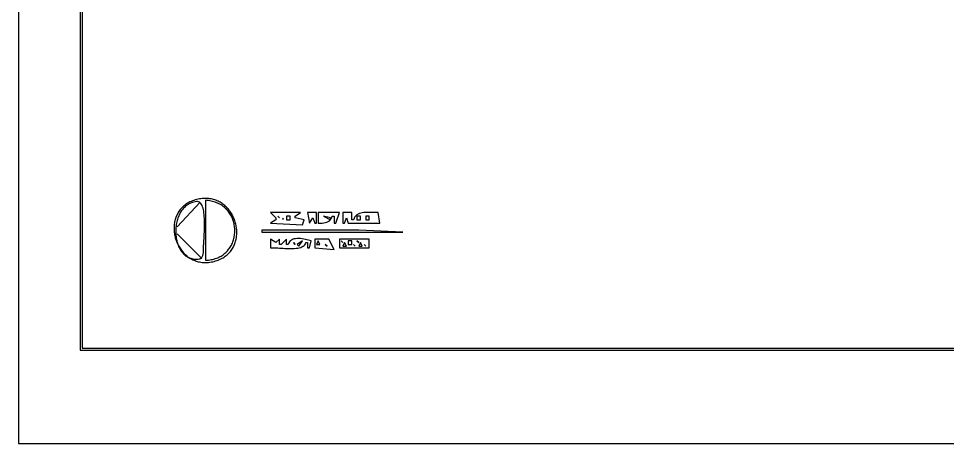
# Model space of a CAD drawing. Extents: x 0 to 792, y 0 to 1224.
# Drawn here: x 0 to 527, y 0 to 241 of the extents above; entities that cross this region are included whole.
import ezdxf

# ---------------------------------------------------------------- set-up
doc = ezdxf.new("R2010")
doc.units = 0
for name, color, linetype in [('C251', 251, 'CONTINUOUS'), ('C252', 252, 'CONTINUOUS'), ('C253', 253, 'CONTINUOUS'), ('C254', 254, 'CONTINUOUS'), ('C7', 7, 'CONTINUOUS')]:
    doc.layers.add(name, color=color, linetype=linetype)

msp = doc.modelspace()

# ---------------------------------------------------------------- linework, layer by layer
at = {"layer": 'C251'}
msp.add_lwpolyline([(101, 138.442123), (100.1915, 138.2137), (99.4115, 137.9608), (98.6599, 137.6841), (97.9363, 137.3843), (97.2406, 137.0622), (96.5725, 136.7184), (95.9318, 136.3537), (95.3183, 135.9689), (94.7319, 135.5646), (94.1722, 135.1417), (93.639, 134.7008), (93.1322, 134.2427), (92.6515, 133.7681), (92.1968, 133.2778), (91.7677, 132.7724), (91.3641, 132.2528), (90.9857, 131.7196), (90.6324, 131.1736), (90.3039, 130.6155), (90, 130.0461), (89.7205, 129.4661), (89.4652, 128.8761), (89.2339, 128.2771), (89.0262, 127.6696), (88.8422, 127.0544), (88.6814, 126.4323), (88.5437, 125.804), (88.4288, 125.1703), (88.3367, 124.5317), (88.2669, 123.8892), (88.2194, 123.2434), (88.1939, 122.5951), (88.1902, 121.9449), (88.2081, 121.2937), (88.2473, 120.6422), (88.3077, 119.991), (88.389, 119.341), (88.491, 118.6929), (88.6135, 118.0473), (88.7562, 117.4051), (88.919, 116.7669), (89.1017, 116.1336), (89.304, 115.5058), (89.5257, 114.8842), (89.7666, 114.2697), (90.0264, 113.6629), (90.305, 113.0646), (90.6022, 112.4754), (90.9177, 111.8962), (91.2513, 111.3277), (91.6027, 110.7706), (91.9719, 110.2257), (92.3585, 109.6936), (92.7623, 109.1751), (93.1832, 108.6709), (93.6209, 108.1819), (94.0752, 107.7086), (94.5458, 107.2519), (95.0326, 106.8125), (95.5354, 106.3911), (96.0538, 105.9884), (96.5878, 105.6053), (97.1371, 105.2423), (97.7014, 104.9003), (98.2806, 104.58), (98.8745, 104.282), (99.4827, 104.0073), (100.1052, 103.7564), (100.7417, 103.5301), (101.3919, 103.3292), (102.0557, 103.1544), (102.7328, 103.0064), (103.4231, 102.886), (104.1263, 102.7938), (104.8421, 102.7307), (105.5705, 102.6974), (106.3111, 102.6945), (107.0637, 102.7228), (107.8282, 102.7831), (108.6043, 102.8761), (109.3917, 103.0026), (110.1904, 103.1632), (111, 103.3587), (111.8066, 103.5859), (112.5849, 103.8379), (113.3352, 104.1137), (114.0574, 104.4128), (114.752, 104.7342), (115.4192, 105.0774), (116.059, 105.4415), (116.6718, 105.8258), (117.2577, 106.2297), (117.817, 106.6523), (118.3499, 107.0929), (118.8565, 107.5508), (119.3371, 108.0252), (119.792, 108.5155), (120.2213, 109.0208), (120.6252, 109.5405), (121.0039, 110.0737), (121.3577, 110.6199), (121.6868, 111.1781), (121.9913, 111.7478), (122.2716, 112.3281), (122.5277, 112.9183), (122.76, 113.5177), (122.9686, 114.1256), (123.1537, 114.7411), (123.3156, 115.3637), (123.4544, 115.9925), (123.5705, 116.6267), (123.6639, 117.2658), (123.7349, 117.9089), (123.7837, 118.5552), (123.8105, 119.2042), (123.8156, 119.8549), (123.7991, 120.5067), (123.7613, 121.1589), (123.7023, 121.8107), (123.6225, 122.4614), (123.5219, 123.1102), (123.4008, 123.7564), (123.2594, 124.3993), (123.098, 125.0381), (122.9167, 125.6721), (122.7158, 126.3005), (122.4954, 126.9227), (122.2558, 127.5379), (121.9972, 128.1453), (121.7198, 128.7442), (121.4238, 129.3339), (121.1095, 129.9137), (120.7769, 130.4827), (120.4264, 131.0403), (120.0582, 131.5858), (119.6725, 132.1183), (119.2694, 132.6372), (118.8492, 133.1418), (118.4121, 133.6312), (117.9584, 134.1047), (117.4882, 134.5617), (117.0017, 135.0014), (116.4992, 135.423), (115.9808, 135.8258), (115.4468, 136.209), (114.8975, 136.572), (114.3329, 136.914), (113.7533, 137.2343), (113.159, 137.5321), (112.5501, 137.8066), (111.9268, 138.0573), (111.2894, 138.2832), (110.6381, 138.4837), (109.973, 138.6581), (109.2945, 138.8055), (108.6027, 138.9254), (107.8978, 139.0168), (107.18, 139.0792), (106.4495, 139.1117), (105.7067, 139.1137), (104.9516, 139.0843), (104.1844, 139.0229), (103.4055, 138.9287), (102.615, 138.801), (101.813, 138.639), (101, 138.4421)], dxfattribs=at)
at = {"layer": 'C252'}
for points in [[(90, 119), (104, 105), (90, 119)], [(138, 121), (138, 120), (218, 120), (193, 121), (138, 121)]]:
    msp.add_lwpolyline(points, dxfattribs=at)
at = {"layer": 'C253'}
for points in [[(143, 131), (146, 128), (146, 127), (143, 125), (161, 124), (162, 127), (157, 128), (157, 129), (160, 131), (143, 131)], [(164, 131), (165, 125), (167, 128), (168, 125), (169, 125), (169, 131), (164, 131)], [(170, 131), (170, 125), (171.1348, 125.0634), (172.1993, 125.1229), (173.192, 125.2078), (174.1112, 125.3478), (174.9555, 125.5724), (175.7234, 125.9112), (176.4133, 126.3938), (177.0237, 127.0498), (177.5531, 127.9086), (178, 129), (179, 129), (179, 125), (180, 125), (182, 131), (170, 131)], [(184, 131), (184, 125), (185, 125), (186, 128), (187, 125), (205, 125), (204, 131), (203.1603, 131.0111), (202.2851, 131.042), (201.3825, 131.0839), (200.4605, 131.1279), (199.5271, 131.1651), (198.5903, 131.1867), (197.658, 131.1838), (196.7384, 131.1475), (195.8395, 131.0689), (194.9692, 130.9393), (194.1355, 130.7498), (193.3466, 130.4914), (192.6103, 130.1554), (191.9348, 129.7328), (191.3279, 129.2148), (190.7979, 128.5926), (190.3525, 127.8573), (190, 127), (189, 127), (189, 131), (184, 131)]]:
    msp.add_lwpolyline(points, dxfattribs=at)
at = {"layer": 'C254'}
for points in [[(143, 116), (143, 111), (143.6482, 111.0425), (144.3828, 111.0552), (145.1942, 111.0429), (146.0728, 111.0108), (147.009, 110.9639), (147.9932, 110.9074), (149.0159, 110.8462), (150.0674, 110.7854), (151.1382, 110.7301), (152.2188, 110.6853), (153.2994, 110.6561), (154.3706, 110.6476), (155.4228, 110.6648), (156.4463, 110.7128), (157.4316, 110.7967), (158.3692, 110.9215), (159.2494, 111.0922), (160.0627, 111.314), (160.7994, 111.5919), (161.45, 111.9309), (162.005, 112.3362), (162.4547, 112.8127), (162.7895, 113.3656), (163, 114), (164, 114), (164, 111), (165, 111), (166, 115), (165.2783, 115.2176), (164.4825, 115.437), (163.6262, 115.6495), (162.7233, 115.8462), (161.7874, 116.0186), (160.8323, 116.1577), (159.8719, 116.2549), (158.9198, 116.3015), (157.9899, 116.2887), (157.0959, 116.2077), (156.2516, 116.0499), (155.4708, 115.8066), (154.7671, 115.4688), (154.1544, 115.0281), (153.6465, 114.4755), (153.2571, 113.8023), (153, 113), (152, 113), (152, 116), (149, 113), (148, 113), (148, 116), (146, 114), (143, 116)], [(168, 116), (168, 111), (179, 110), (176, 116), (168, 116)], [(182, 116), (182, 111), (199, 111), (199, 116), (182, 116)]]:
    msp.add_lwpolyline(points, dxfattribs=at)
at = {"layer": 'C7'}
for points in [[(0, 1224), (0, 0), (792, 0), (792, 1224), (0, 1224)], [(35, 1188), (35, 53), (756, 53), (756, 1188), (35, 1188)], [(36, 1187), (36, 54), (755, 54), (755, 1187), (36, 1187)], [(100.94136, 137.293976), (100.1938, 137.1831), (99.471, 137.0295), (98.773, 136.8345), (98.0997, 136.5997), (97.451, 136.3264), (96.827, 136.0162), (96.2276, 135.6704), (95.6527, 135.2906), (95.1025, 134.8782), (94.5767, 134.4347), (94.0755, 133.9614), (93.5987, 133.4599), (93.1464, 132.9317), (92.7185, 132.3782), (92.315, 131.8007), (91.9359, 131.2009), (91.5811, 130.5802), (91.2506, 129.94), (90.9444, 129.2818), (90.6624, 128.6069), (90.4047, 127.917), (90.1712, 127.2135), (89.9618, 126.4977), (89.7766, 125.7712), (89.6155, 125.0355), (89.4785, 124.2919), (89.3656, 123.542), (89.2767, 122.7871), (89.2118, 122.0289), (89.1709, 121.2686), (89.1539, 120.5078), (89.1609, 119.7479), (89.1917, 118.9905), (89.2464, 118.2368), (89.325, 117.4885), (89.4274, 116.7469), (89.5536, 116.0136), (89.7035, 115.2899), (89.8772, 114.5774), (90.0745, 113.8775), (90.2956, 113.1916), (90.5403, 112.5212), (90.8086, 111.8678), (91.1005, 111.2328), (91.416, 110.6177), (91.7551, 110.0239), (92.1176, 109.4529), (92.5036, 108.9062), (92.9131, 108.3852), (93.346, 107.8914), (93.8024, 107.4262), (94.2821, 106.9911), (94.7851, 106.5875), (95.3115, 106.217), (95.8611, 105.8809), (96.4341, 105.5807), (97.0302, 105.3179), (97.6496, 105.0939), (98.2922, 104.9102), (98.9579, 104.7683), (99.6467, 104.6696), (100.3587, 104.6155), (101.0937, 104.6076), (101.8518, 104.6473), (102.8061, 104.8555), (103.547, 105.2781), (104.1012, 105.8786), (104.4954, 106.6206), (104.7563, 107.4675), (104.9108, 108.3829), (104.9856, 109.3303), (105.0074, 110.2733), (105.003, 111.1753), (104.9992, 112), (105.0092, 112.4696), (105.032, 113.0322), (105.0655, 113.6805), (105.1075, 114.4074), (105.1558, 115.2055), (105.2083, 116.0677), (105.2627, 116.9867), (105.317, 117.9553), (105.3689, 118.9663), (105.4164, 120.0125), (105.4572, 121.0866), (105.4891, 122.1813), (105.5101, 123.2896), (105.5179, 124.404), (105.5104, 125.5175), (105.4854, 126.6228), (105.4408, 127.7127), (105.3743, 128.7798), (105.2838, 129.8171), (105.1673, 130.8173), (105.0224, 131.7732), (104.847, 132.6774), (104.639, 133.5229), (104.3962, 134.3023), (104.1164, 135.0085), (103.7975, 135.6342), (103.4374, 136.1723), (103.0337, 136.6153), (102.5844, 136.9563), (102.0874, 137.1878), (101.5404, 137.3028), (100.9413, 137.2939)], [(106, 138), (106, 104), (106.8694, 104.037), (107.7156, 104.1063), (108.5384, 104.2069), (109.338, 104.3379), (110.1142, 104.4985), (110.8672, 104.6878), (111.5969, 104.905), (112.3032, 105.1493), (112.9863, 105.4196), (113.6462, 105.7153), (114.2827, 106.0353), (114.896, 106.379), (115.4861, 106.7453), (116.0529, 107.1335), (116.5964, 107.5427), (117.1167, 107.9719), (117.6138, 108.4205), (118.0876, 108.8874), (118.5382, 109.3719), (118.9656, 109.8731), (119.3698, 110.3901), (119.7508, 110.922), (120.1085, 111.468), (120.4431, 112.0273), (120.7544, 112.599), (121.0426, 113.1821), (121.3076, 113.776), (121.5494, 114.3796), (121.768, 114.9921), (121.9635, 115.6127), (122.1358, 116.2405), (122.2849, 116.8747), (122.4109, 117.5144), (122.5138, 118.1587), (122.5935, 118.8067), (122.65, 119.4577), (122.6835, 120.1107), (122.6938, 120.7649), (122.681, 121.4195), (122.645, 122.0735), (122.586, 122.7261), (122.5038, 123.3764), (122.3986, 124.0236), (122.2702, 124.6669), (122.1188, 125.3053), (121.9443, 125.938), (121.7467, 126.5641), (121.526, 127.1829), (121.2823, 127.7933), (121.0155, 128.3946), (120.7256, 128.9859), (120.4127, 129.5664), (120.0767, 130.1351), (119.7177, 130.6912), (119.3356, 131.2339), (118.9305, 131.7623), (118.5024, 132.2755), (118.0513, 132.7726), (117.5771, 133.2529), (117.08, 133.7155), (116.5598, 134.1594), (116.0166, 134.5839), (115.4505, 134.988), (114.8613, 135.3709), (114.2491, 135.7318), (113.614, 136.0698), (112.9559, 136.384), (112.2748, 136.6736), (111.5708, 136.9376), (110.8438, 137.1754), (110.0939, 137.3858), (109.3209, 137.5683), (108.5251, 137.7217), (107.7063, 137.8454), (106.8646, 137.9384), (106, 138)], [(103, 137), (90, 123), (103, 137)], [(147, 129), (148, 128), (147, 129)], [(149.666672, 127.666664), (150.333328, 127.333336), (149.666672, 127.666664)], [(152, 129), (152, 127), (154, 127), (154, 129), (152, 129)], [(173, 129), (177, 127), (177, 128), (173, 129)], [(192, 129), (192, 127), (194, 127), (194, 129), (192, 129)], [(197, 129), (197, 127), (199, 127), (199, 129), (197, 129)], [(156, 114), (157, 113), (156, 114)], [(158, 113), (159, 112), (161, 115), (158, 113)], [(170, 115), (169, 113), (171, 113), (170, 115)], [(174, 113), (175, 112), (174, 113)], [(183, 115), (184, 114), (183, 115)], [(185, 114), (184, 112), (186, 112), (185, 114)], [(187, 115), (187, 113), (189, 113), (189, 115), (187, 115)], [(190, 113), (191, 112), (190, 113)], [(192, 115), (193, 114), (192, 115)], [(194, 114), (193, 112), (195, 112), (194, 114)], [(196, 113), (197, 112), (196, 113)]]:
    msp.add_lwpolyline(points, dxfattribs=at)

doc.saveas('drawing.dxf')
